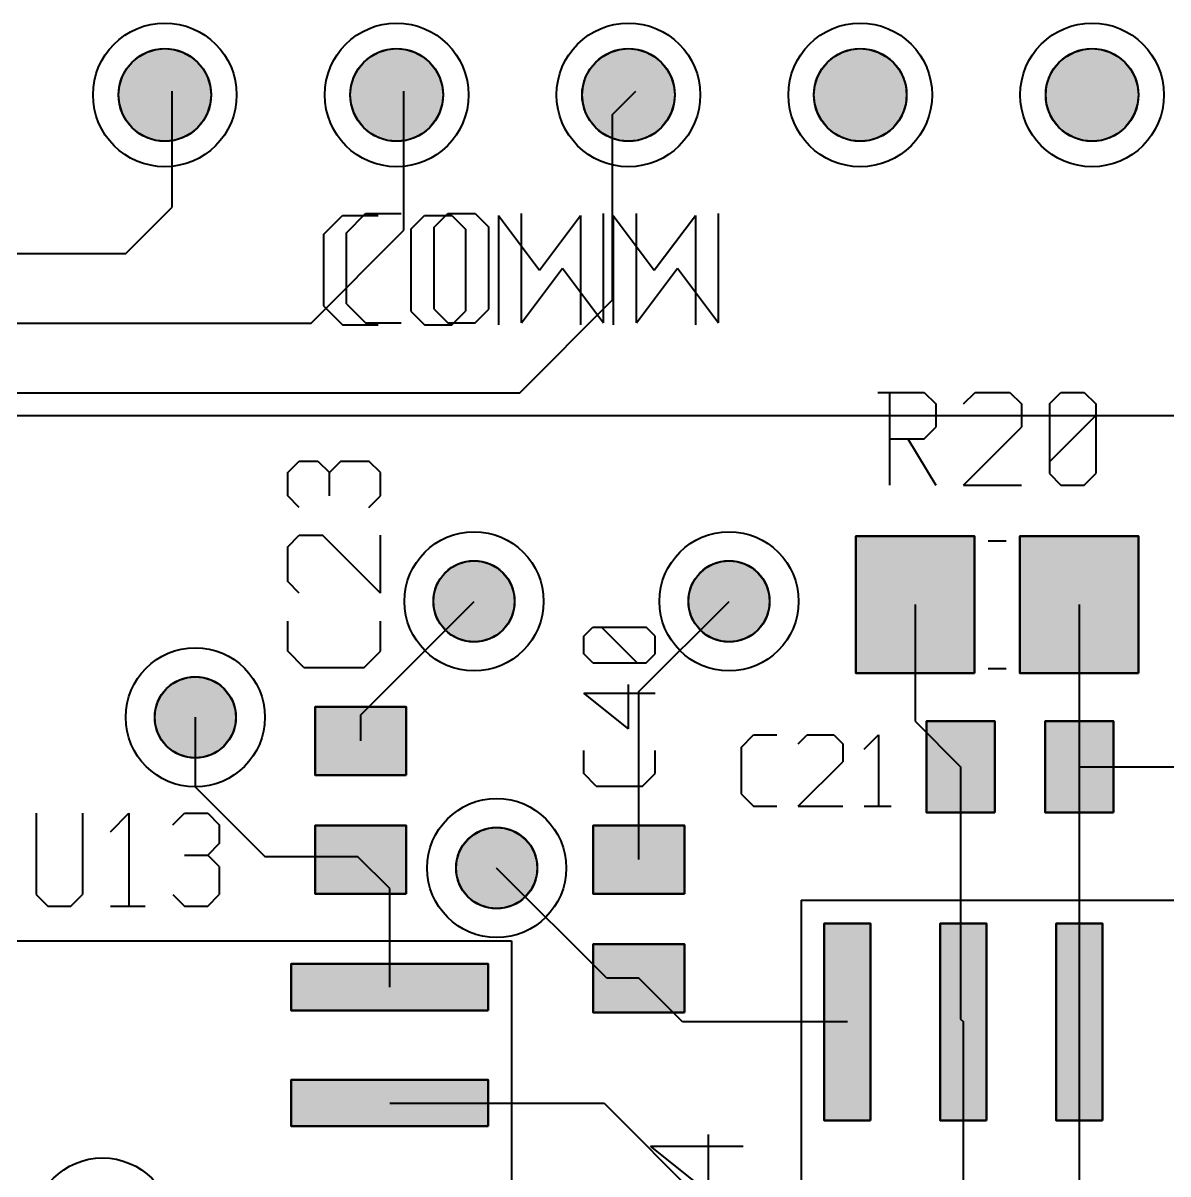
# Model space of a CAD drawing. Header units: millimetres. Extents: x 3 to 131, y 2 to 65.
# Drawn here: x 97.85 to 110.39, y 41.61 to 54.21 of the extents above; entities that cross this region are included whole.
import ezdxf

# ---------------------------------------------------------------- set-up
doc = ezdxf.new("R2010")
doc.units = ezdxf.units.MM
for name, color, linetype in [('bottom_copper', 7, 'Continuous'), ('bottom_silk', 7, 'Continuous'), ('drill_plated', 7, 'Continuous'), ('top_copper', 7, 'Continuous'), ('top_silk', 7, 'Continuous')]:
    doc.layers.add(name, color=color, linetype=linetype)

msp = doc.modelspace()

# ---------------------------------------------------------------- hatches: boundary and pattern name
at = {"layer": 'bottom_copper', "lineweight": 40}
for points in [[(99.898, 53.327), (99.869, 53.232), (99.822, 53.144), (99.759, 53.067), (99.682, 53.004), (99.594, 52.957), (99.499, 52.928), (99.4, 52.918), (99.301, 52.928), (99.206, 52.957), (99.118, 53.004), (99.041, 53.067), (98.978, 53.144), (98.931, 53.232), (98.902, 53.327), (98.892, 53.426), (98.902, 53.525), (98.931, 53.62), (98.978, 53.708), (99.041, 53.785), (99.118, 53.848), (99.206, 53.895), (99.301, 53.924), (99.4, 53.934), (99.499, 53.924), (99.594, 53.895), (99.682, 53.848), (99.759, 53.785), (99.822, 53.708), (99.869, 53.62), (99.898, 53.525), (99.908, 53.426), (99.898, 53.327)], [(102.438, 53.327), (102.409, 53.232), (102.362, 53.144), (102.299, 53.067), (102.222, 53.004), (102.134, 52.957), (102.039, 52.928), (101.94, 52.918), (101.841, 52.928), (101.746, 52.957), (101.658, 53.004), (101.581, 53.067), (101.518, 53.144), (101.471, 53.232), (101.442, 53.327), (101.432, 53.426), (101.442, 53.525), (101.471, 53.62), (101.518, 53.708), (101.581, 53.785), (101.658, 53.848), (101.746, 53.895), (101.841, 53.924), (101.94, 53.934), (102.039, 53.924), (102.134, 53.895), (102.222, 53.848), (102.299, 53.785), (102.362, 53.708), (102.409, 53.62), (102.438, 53.525), (102.448, 53.426), (102.438, 53.327)], [(104.978, 53.327), (104.949, 53.232), (104.902, 53.144), (104.839, 53.067), (104.762, 53.004), (104.674, 52.957), (104.579, 52.928), (104.48, 52.918), (104.381, 52.928), (104.286, 52.957), (104.198, 53.004), (104.121, 53.067), (104.058, 53.144), (104.011, 53.232), (103.982, 53.327), (103.972, 53.426), (103.982, 53.525), (104.011, 53.62), (104.058, 53.708), (104.121, 53.785), (104.198, 53.848), (104.286, 53.895), (104.381, 53.924), (104.48, 53.934), (104.579, 53.924), (104.674, 53.895), (104.762, 53.848), (104.839, 53.785), (104.902, 53.708), (104.949, 53.62), (104.978, 53.525), (104.988, 53.426), (104.978, 53.327)], [(107.518, 53.327), (107.489, 53.232), (107.442, 53.144), (107.379, 53.067), (107.302, 53.004), (107.214, 52.957), (107.119, 52.928), (107.02, 52.918), (106.921, 52.928), (106.826, 52.957), (106.738, 53.004), (106.661, 53.067), (106.598, 53.144), (106.551, 53.232), (106.522, 53.327), (106.512, 53.426), (106.522, 53.525), (106.551, 53.62), (106.598, 53.708), (106.661, 53.785), (106.738, 53.848), (106.826, 53.895), (106.921, 53.924), (107.02, 53.934), (107.119, 53.924), (107.214, 53.895), (107.302, 53.848), (107.379, 53.785), (107.442, 53.708), (107.489, 53.62), (107.518, 53.525), (107.528, 53.426), (107.518, 53.327)], [(110.058, 53.327), (110.029, 53.232), (109.982, 53.144), (109.919, 53.067), (109.842, 53.004), (109.754, 52.957), (109.659, 52.928), (109.56, 52.918), (109.461, 52.928), (109.366, 52.957), (109.278, 53.004), (109.201, 53.067), (109.138, 53.144), (109.091, 53.232), (109.062, 53.327), (109.052, 53.426), (109.062, 53.525), (109.091, 53.62), (109.138, 53.708), (109.201, 53.785), (109.278, 53.848), (109.366, 53.895), (109.461, 53.924), (109.56, 53.934), (109.659, 53.924), (109.754, 53.895), (109.842, 53.848), (109.919, 53.785), (109.982, 53.708), (110.029, 53.62), (110.058, 53.525), (110.068, 53.426), (110.058, 53.327)], [(103.224, 47.792), (103.199, 47.708), (103.157, 47.632), (103.102, 47.564), (103.035, 47.509), (102.958, 47.468), (102.875, 47.443), (102.788, 47.434), (102.701, 47.443), (102.618, 47.468), (102.541, 47.509), (102.474, 47.564), (102.418, 47.632), (102.377, 47.708), (102.352, 47.792), (102.343, 47.879), (102.352, 47.965), (102.377, 48.049), (102.418, 48.126), (102.474, 48.193), (102.541, 48.248), (102.618, 48.289), (102.701, 48.315), (102.788, 48.323), (102.875, 48.315), (102.958, 48.289), (103.035, 48.248), (103.102, 48.193), (103.157, 48.126), (103.199, 48.049), (103.224, 47.965), (103.232, 47.879), (103.224, 47.792)], [(106.018, 47.792), (105.993, 47.708), (105.951, 47.632), (105.896, 47.564), (105.829, 47.509), (105.752, 47.468), (105.669, 47.443), (105.582, 47.434), (105.495, 47.443), (105.412, 47.468), (105.335, 47.509), (105.268, 47.564), (105.212, 47.632), (105.171, 47.708), (105.146, 47.792), (105.137, 47.879), (105.146, 47.965), (105.171, 48.049), (105.212, 48.126), (105.268, 48.193), (105.335, 48.248), (105.412, 48.289), (105.495, 48.315), (105.582, 48.323), (105.669, 48.315), (105.752, 48.289), (105.829, 48.248), (105.896, 48.193), (105.951, 48.126), (105.993, 48.049), (106.018, 47.965), (106.026, 47.879), (106.018, 47.792)], [(100.17, 46.522), (100.144, 46.438), (100.103, 46.362), (100.048, 46.294), (99.981, 46.239), (99.904, 46.198), (99.821, 46.173), (99.734, 46.164), (99.647, 46.173), (99.564, 46.198), (99.487, 46.239), (99.419, 46.294), (99.364, 46.362), (99.323, 46.438), (99.298, 46.522), (99.289, 46.609), (99.298, 46.695), (99.323, 46.779), (99.364, 46.856), (99.419, 46.923), (99.487, 46.978), (99.564, 47.019), (99.647, 47.045), (99.734, 47.053), (99.821, 47.045), (99.904, 47.019), (99.981, 46.978), (100.048, 46.923), (100.103, 46.856), (100.144, 46.779), (100.17, 46.695), (100.178, 46.609), (100.17, 46.522)], [(103.472, 44.871), (103.446, 44.787), (103.405, 44.711), (103.35, 44.643), (103.283, 44.588), (103.206, 44.547), (103.123, 44.522), (103.036, 44.513), (102.949, 44.522), (102.866, 44.547), (102.789, 44.588), (102.721, 44.643), (102.666, 44.711), (102.625, 44.787), (102.6, 44.871), (102.591, 44.958), (102.6, 45.044), (102.625, 45.128), (102.666, 45.205), (102.721, 45.272), (102.789, 45.327), (102.866, 45.368), (102.949, 45.394), (103.036, 45.402), (103.123, 45.394), (103.206, 45.368), (103.283, 45.327), (103.35, 45.272), (103.405, 45.205), (103.446, 45.128), (103.472, 45.044), (103.48, 44.958), (103.472, 44.871)]]:
    msp.add_hatch(color=7, dxfattribs=at).paths.add_polyline_path(points, flags=0)
at = {"layer": 'drill_plated', "lineweight": 40}
for points in [[(99.898, 53.327), (99.869, 53.232), (99.822, 53.144), (99.759, 53.067), (99.682, 53.004), (99.594, 52.957), (99.499, 52.928), (99.4, 52.918), (99.301, 52.928), (99.206, 52.957), (99.118, 53.004), (99.041, 53.067), (98.978, 53.144), (98.931, 53.232), (98.902, 53.327), (98.892, 53.426), (98.902, 53.525), (98.931, 53.62), (98.978, 53.708), (99.041, 53.785), (99.118, 53.848), (99.206, 53.895), (99.301, 53.924), (99.4, 53.934), (99.499, 53.924), (99.594, 53.895), (99.682, 53.848), (99.759, 53.785), (99.822, 53.708), (99.869, 53.62), (99.898, 53.525), (99.908, 53.426), (99.898, 53.327)], [(102.438, 53.327), (102.409, 53.232), (102.362, 53.144), (102.299, 53.067), (102.222, 53.004), (102.134, 52.957), (102.039, 52.928), (101.94, 52.918), (101.841, 52.928), (101.746, 52.957), (101.658, 53.004), (101.581, 53.067), (101.518, 53.144), (101.471, 53.232), (101.442, 53.327), (101.432, 53.426), (101.442, 53.525), (101.471, 53.62), (101.518, 53.708), (101.581, 53.785), (101.658, 53.848), (101.746, 53.895), (101.841, 53.924), (101.94, 53.934), (102.039, 53.924), (102.134, 53.895), (102.222, 53.848), (102.299, 53.785), (102.362, 53.708), (102.409, 53.62), (102.438, 53.525), (102.448, 53.426), (102.438, 53.327)], [(104.978, 53.327), (104.949, 53.232), (104.902, 53.144), (104.839, 53.067), (104.762, 53.004), (104.674, 52.957), (104.579, 52.928), (104.48, 52.918), (104.381, 52.928), (104.286, 52.957), (104.198, 53.004), (104.121, 53.067), (104.058, 53.144), (104.011, 53.232), (103.982, 53.327), (103.972, 53.426), (103.982, 53.525), (104.011, 53.62), (104.058, 53.708), (104.121, 53.785), (104.198, 53.848), (104.286, 53.895), (104.381, 53.924), (104.48, 53.934), (104.579, 53.924), (104.674, 53.895), (104.762, 53.848), (104.839, 53.785), (104.902, 53.708), (104.949, 53.62), (104.978, 53.525), (104.988, 53.426), (104.978, 53.327)], [(107.518, 53.327), (107.489, 53.232), (107.442, 53.144), (107.379, 53.067), (107.302, 53.004), (107.214, 52.957), (107.119, 52.928), (107.02, 52.918), (106.921, 52.928), (106.826, 52.957), (106.738, 53.004), (106.661, 53.067), (106.598, 53.144), (106.551, 53.232), (106.522, 53.327), (106.512, 53.426), (106.522, 53.525), (106.551, 53.62), (106.598, 53.708), (106.661, 53.785), (106.738, 53.848), (106.826, 53.895), (106.921, 53.924), (107.02, 53.934), (107.119, 53.924), (107.214, 53.895), (107.302, 53.848), (107.379, 53.785), (107.442, 53.708), (107.489, 53.62), (107.518, 53.525), (107.528, 53.426), (107.518, 53.327)], [(110.058, 53.327), (110.029, 53.232), (109.982, 53.144), (109.919, 53.067), (109.842, 53.004), (109.754, 52.957), (109.659, 52.928), (109.56, 52.918), (109.461, 52.928), (109.366, 52.957), (109.278, 53.004), (109.201, 53.067), (109.138, 53.144), (109.091, 53.232), (109.062, 53.327), (109.052, 53.426), (109.062, 53.525), (109.091, 53.62), (109.138, 53.708), (109.201, 53.785), (109.278, 53.848), (109.366, 53.895), (109.461, 53.924), (109.56, 53.934), (109.659, 53.924), (109.754, 53.895), (109.842, 53.848), (109.919, 53.785), (109.982, 53.708), (110.029, 53.62), (110.058, 53.525), (110.068, 53.426), (110.058, 53.327)], [(103.224, 47.792), (103.199, 47.708), (103.157, 47.632), (103.102, 47.564), (103.035, 47.509), (102.958, 47.468), (102.875, 47.443), (102.788, 47.434), (102.701, 47.443), (102.618, 47.468), (102.541, 47.509), (102.474, 47.564), (102.418, 47.632), (102.377, 47.708), (102.352, 47.792), (102.343, 47.879), (102.352, 47.965), (102.377, 48.049), (102.418, 48.126), (102.474, 48.193), (102.541, 48.248), (102.618, 48.289), (102.701, 48.315), (102.788, 48.323), (102.875, 48.315), (102.958, 48.289), (103.035, 48.248), (103.102, 48.193), (103.157, 48.126), (103.199, 48.049), (103.224, 47.965), (103.232, 47.879), (103.224, 47.792)], [(106.018, 47.792), (105.993, 47.708), (105.951, 47.632), (105.896, 47.564), (105.829, 47.509), (105.752, 47.468), (105.669, 47.443), (105.582, 47.434), (105.495, 47.443), (105.412, 47.468), (105.335, 47.509), (105.268, 47.564), (105.212, 47.632), (105.171, 47.708), (105.146, 47.792), (105.137, 47.879), (105.146, 47.965), (105.171, 48.049), (105.212, 48.126), (105.268, 48.193), (105.335, 48.248), (105.412, 48.289), (105.495, 48.315), (105.582, 48.323), (105.669, 48.315), (105.752, 48.289), (105.829, 48.248), (105.896, 48.193), (105.951, 48.126), (105.993, 48.049), (106.018, 47.965), (106.026, 47.879), (106.018, 47.792)], [(100.17, 46.522), (100.144, 46.438), (100.103, 46.362), (100.048, 46.294), (99.981, 46.239), (99.904, 46.198), (99.821, 46.173), (99.734, 46.164), (99.647, 46.173), (99.564, 46.198), (99.487, 46.239), (99.419, 46.294), (99.364, 46.362), (99.323, 46.438), (99.298, 46.522), (99.289, 46.609), (99.298, 46.695), (99.323, 46.779), (99.364, 46.856), (99.419, 46.923), (99.487, 46.978), (99.564, 47.019), (99.647, 47.045), (99.734, 47.053), (99.821, 47.045), (99.904, 47.019), (99.981, 46.978), (100.048, 46.923), (100.103, 46.856), (100.144, 46.779), (100.17, 46.695), (100.178, 46.609), (100.17, 46.522)], [(103.472, 44.871), (103.446, 44.787), (103.405, 44.711), (103.35, 44.643), (103.283, 44.588), (103.206, 44.547), (103.123, 44.522), (103.036, 44.513), (102.949, 44.522), (102.866, 44.547), (102.789, 44.588), (102.721, 44.643), (102.666, 44.711), (102.625, 44.787), (102.6, 44.871), (102.591, 44.958), (102.6, 45.044), (102.625, 45.128), (102.666, 45.205), (102.721, 45.272), (102.789, 45.327), (102.866, 45.368), (102.949, 45.394), (103.036, 45.402), (103.123, 45.394), (103.206, 45.368), (103.283, 45.327), (103.35, 45.272), (103.405, 45.205), (103.446, 45.128), (103.472, 45.044), (103.48, 44.958), (103.472, 44.871)]]:
    msp.add_hatch(color=7, dxfattribs=at).paths.add_polyline_path(points, flags=0)
at = {"layer": 'top_copper', "lineweight": 40}
for points in [[(99.898, 53.327), (99.869, 53.232), (99.822, 53.144), (99.759, 53.067), (99.682, 53.004), (99.594, 52.957), (99.499, 52.928), (99.4, 52.918), (99.301, 52.928), (99.206, 52.957), (99.118, 53.004), (99.041, 53.067), (98.978, 53.144), (98.931, 53.232), (98.902, 53.327), (98.892, 53.426), (98.902, 53.525), (98.931, 53.62), (98.978, 53.708), (99.041, 53.785), (99.118, 53.848), (99.206, 53.895), (99.301, 53.924), (99.4, 53.934), (99.499, 53.924), (99.594, 53.895), (99.682, 53.848), (99.759, 53.785), (99.822, 53.708), (99.869, 53.62), (99.898, 53.525), (99.908, 53.426), (99.898, 53.327)], [(102.438, 53.327), (102.409, 53.232), (102.362, 53.144), (102.299, 53.067), (102.222, 53.004), (102.134, 52.957), (102.039, 52.928), (101.94, 52.918), (101.841, 52.928), (101.746, 52.957), (101.658, 53.004), (101.581, 53.067), (101.518, 53.144), (101.471, 53.232), (101.442, 53.327), (101.432, 53.426), (101.442, 53.525), (101.471, 53.62), (101.518, 53.708), (101.581, 53.785), (101.658, 53.848), (101.746, 53.895), (101.841, 53.924), (101.94, 53.934), (102.039, 53.924), (102.134, 53.895), (102.222, 53.848), (102.299, 53.785), (102.362, 53.708), (102.409, 53.62), (102.438, 53.525), (102.448, 53.426), (102.438, 53.327)], [(104.978, 53.327), (104.949, 53.232), (104.902, 53.144), (104.839, 53.067), (104.762, 53.004), (104.674, 52.957), (104.579, 52.928), (104.48, 52.918), (104.381, 52.928), (104.286, 52.957), (104.198, 53.004), (104.121, 53.067), (104.058, 53.144), (104.011, 53.232), (103.982, 53.327), (103.972, 53.426), (103.982, 53.525), (104.011, 53.62), (104.058, 53.708), (104.121, 53.785), (104.198, 53.848), (104.286, 53.895), (104.381, 53.924), (104.48, 53.934), (104.579, 53.924), (104.674, 53.895), (104.762, 53.848), (104.839, 53.785), (104.902, 53.708), (104.949, 53.62), (104.978, 53.525), (104.988, 53.426), (104.978, 53.327)], [(107.518, 53.327), (107.489, 53.232), (107.442, 53.144), (107.379, 53.067), (107.302, 53.004), (107.214, 52.957), (107.119, 52.928), (107.02, 52.918), (106.921, 52.928), (106.826, 52.957), (106.738, 53.004), (106.661, 53.067), (106.598, 53.144), (106.551, 53.232), (106.522, 53.327), (106.512, 53.426), (106.522, 53.525), (106.551, 53.62), (106.598, 53.708), (106.661, 53.785), (106.738, 53.848), (106.826, 53.895), (106.921, 53.924), (107.02, 53.934), (107.119, 53.924), (107.214, 53.895), (107.302, 53.848), (107.379, 53.785), (107.442, 53.708), (107.489, 53.62), (107.518, 53.525), (107.528, 53.426), (107.518, 53.327)], [(110.058, 53.327), (110.029, 53.232), (109.982, 53.144), (109.919, 53.067), (109.842, 53.004), (109.754, 52.957), (109.659, 52.928), (109.56, 52.918), (109.461, 52.928), (109.366, 52.957), (109.278, 53.004), (109.201, 53.067), (109.138, 53.144), (109.091, 53.232), (109.062, 53.327), (109.052, 53.426), (109.062, 53.525), (109.091, 53.62), (109.138, 53.708), (109.201, 53.785), (109.278, 53.848), (109.366, 53.895), (109.461, 53.924), (109.56, 53.934), (109.659, 53.924), (109.754, 53.895), (109.842, 53.848), (109.919, 53.785), (109.982, 53.708), (110.029, 53.62), (110.058, 53.525), (110.068, 53.426), (110.058, 53.327)], [(108.27, 47.094), (106.971, 47.094), (106.971, 48.593), (108.27, 48.593), (108.27, 47.094)], [(110.07, 47.094), (108.77, 47.094), (108.77, 48.593), (110.07, 48.593), (110.07, 47.094)], [(103.224, 47.792), (103.199, 47.708), (103.157, 47.632), (103.102, 47.564), (103.035, 47.509), (102.958, 47.468), (102.875, 47.443), (102.788, 47.434), (102.701, 47.443), (102.618, 47.468), (102.541, 47.509), (102.474, 47.564), (102.418, 47.632), (102.377, 47.708), (102.352, 47.792), (102.343, 47.879), (102.352, 47.965), (102.377, 48.049), (102.418, 48.126), (102.474, 48.193), (102.541, 48.248), (102.618, 48.289), (102.701, 48.315), (102.788, 48.323), (102.875, 48.315), (102.958, 48.289), (103.035, 48.248), (103.102, 48.193), (103.157, 48.126), (103.199, 48.049), (103.224, 47.965), (103.232, 47.879), (103.224, 47.792)], [(106.018, 47.792), (105.993, 47.708), (105.951, 47.632), (105.896, 47.564), (105.829, 47.509), (105.752, 47.468), (105.669, 47.443), (105.582, 47.434), (105.495, 47.443), (105.412, 47.468), (105.335, 47.509), (105.268, 47.564), (105.212, 47.632), (105.171, 47.708), (105.146, 47.792), (105.137, 47.879), (105.146, 47.965), (105.171, 48.049), (105.212, 48.126), (105.268, 48.193), (105.335, 48.248), (105.412, 48.289), (105.495, 48.315), (105.582, 48.323), (105.669, 48.315), (105.752, 48.289), (105.829, 48.248), (105.896, 48.193), (105.951, 48.126), (105.993, 48.049), (106.018, 47.965), (106.026, 47.879), (106.018, 47.792)], [(100.17, 46.522), (100.144, 46.438), (100.103, 46.362), (100.048, 46.294), (99.981, 46.239), (99.904, 46.198), (99.821, 46.173), (99.734, 46.164), (99.647, 46.173), (99.564, 46.198), (99.487, 46.239), (99.419, 46.294), (99.364, 46.362), (99.323, 46.438), (99.298, 46.522), (99.289, 46.609), (99.298, 46.695), (99.323, 46.779), (99.364, 46.856), (99.419, 46.923), (99.487, 46.978), (99.564, 47.019), (99.647, 47.045), (99.734, 47.053), (99.821, 47.045), (99.904, 47.019), (99.981, 46.978), (100.048, 46.923), (100.103, 46.856), (100.144, 46.779), (100.17, 46.695), (100.178, 46.609), (100.17, 46.522)], [(102.046, 45.975), (101.046, 45.975), (101.046, 46.724), (102.046, 46.724), (102.046, 45.975)], [(108.495, 45.566), (107.745, 45.566), (107.745, 46.566), (108.495, 46.566), (108.495, 45.566)], [(109.795, 45.566), (109.045, 45.566), (109.045, 46.566), (109.795, 46.566), (109.795, 45.566)], [(102.046, 44.675), (101.046, 44.675), (101.046, 45.425), (102.046, 45.425), (102.046, 44.675)], [(103.472, 44.871), (103.446, 44.787), (103.405, 44.711), (103.35, 44.643), (103.283, 44.588), (103.206, 44.547), (103.123, 44.522), (103.036, 44.513), (102.949, 44.522), (102.866, 44.547), (102.789, 44.588), (102.721, 44.643), (102.666, 44.711), (102.625, 44.787), (102.6, 44.871), (102.591, 44.958), (102.6, 45.044), (102.625, 45.128), (102.666, 45.205), (102.721, 45.272), (102.789, 45.327), (102.866, 45.368), (102.949, 45.394), (103.036, 45.402), (103.123, 45.394), (103.206, 45.368), (103.283, 45.327), (103.35, 45.272), (103.405, 45.205), (103.446, 45.128), (103.472, 45.044), (103.48, 44.958), (103.472, 44.871)], [(105.094, 44.675), (104.094, 44.675), (104.094, 45.425), (105.094, 45.425), (105.094, 44.675)], [(107.134, 42.192), (106.626, 42.192), (106.626, 44.351), (107.134, 44.351), (107.134, 42.192)], [(108.404, 42.192), (107.896, 42.192), (107.896, 44.351), (108.404, 44.351), (108.404, 42.192)], [(109.674, 42.192), (109.166, 42.192), (109.166, 44.351), (109.674, 44.351), (109.674, 42.192)], [(105.094, 43.375), (104.094, 43.375), (104.094, 44.124), (105.094, 44.124), (105.094, 43.375)], [(102.943, 43.399), (100.784, 43.399), (100.784, 43.907), (102.943, 43.907), (102.943, 43.399)], [(102.943, 42.129), (100.784, 42.129), (100.784, 42.637), (102.943, 42.637), (102.943, 42.129)]]:
    msp.add_hatch(color=7, dxfattribs=at).paths.add_polyline_path(points, flags=0)

# ---------------------------------------------------------------- linework, layer by layer
at = {"layer": 'bottom_copper', "color": 7, "lineweight": 40}
msp.add_line((113.196, 49.911), (52.998, 49.911), dxfattribs=at)
for points in [[(99.898, 53.327), (99.869, 53.232), (99.822, 53.144), (99.759, 53.067), (99.682, 53.004), (99.594, 52.957), (99.499, 52.928), (99.4, 52.918), (99.301, 52.928), (99.206, 52.957), (99.118, 53.004), (99.041, 53.067), (98.978, 53.144), (98.931, 53.232), (98.902, 53.327), (98.892, 53.426), (98.902, 53.525), (98.931, 53.62), (98.978, 53.708), (99.041, 53.785), (99.118, 53.848), (99.206, 53.895), (99.301, 53.924), (99.4, 53.934), (99.499, 53.924), (99.594, 53.895), (99.682, 53.848), (99.759, 53.785), (99.822, 53.708), (99.869, 53.62), (99.898, 53.525), (99.908, 53.426), (99.898, 53.327)], [(102.438, 53.327), (102.409, 53.232), (102.362, 53.144), (102.299, 53.067), (102.222, 53.004), (102.134, 52.957), (102.039, 52.928), (101.94, 52.918), (101.841, 52.928), (101.746, 52.957), (101.658, 53.004), (101.581, 53.067), (101.518, 53.144), (101.471, 53.232), (101.442, 53.327), (101.432, 53.426), (101.442, 53.525), (101.471, 53.62), (101.518, 53.708), (101.581, 53.785), (101.658, 53.848), (101.746, 53.895), (101.841, 53.924), (101.94, 53.934), (102.039, 53.924), (102.134, 53.895), (102.222, 53.848), (102.299, 53.785), (102.362, 53.708), (102.409, 53.62), (102.438, 53.525), (102.448, 53.426), (102.438, 53.327)], [(104.978, 53.327), (104.949, 53.232), (104.902, 53.144), (104.839, 53.067), (104.762, 53.004), (104.674, 52.957), (104.579, 52.928), (104.48, 52.918), (104.381, 52.928), (104.286, 52.957), (104.198, 53.004), (104.121, 53.067), (104.058, 53.144), (104.011, 53.232), (103.982, 53.327), (103.972, 53.426), (103.982, 53.525), (104.011, 53.62), (104.058, 53.708), (104.121, 53.785), (104.198, 53.848), (104.286, 53.895), (104.381, 53.924), (104.48, 53.934), (104.579, 53.924), (104.674, 53.895), (104.762, 53.848), (104.839, 53.785), (104.902, 53.708), (104.949, 53.62), (104.978, 53.525), (104.988, 53.426), (104.978, 53.327)], [(107.518, 53.327), (107.489, 53.232), (107.442, 53.144), (107.379, 53.067), (107.302, 53.004), (107.214, 52.957), (107.119, 52.928), (107.02, 52.918), (106.921, 52.928), (106.826, 52.957), (106.738, 53.004), (106.661, 53.067), (106.598, 53.144), (106.551, 53.232), (106.522, 53.327), (106.512, 53.426), (106.522, 53.525), (106.551, 53.62), (106.598, 53.708), (106.661, 53.785), (106.738, 53.848), (106.826, 53.895), (106.921, 53.924), (107.02, 53.934), (107.119, 53.924), (107.214, 53.895), (107.302, 53.848), (107.379, 53.785), (107.442, 53.708), (107.489, 53.62), (107.518, 53.525), (107.528, 53.426), (107.518, 53.327)], [(110.058, 53.327), (110.029, 53.232), (109.982, 53.144), (109.919, 53.067), (109.842, 53.004), (109.754, 52.957), (109.659, 52.928), (109.56, 52.918), (109.461, 52.928), (109.366, 52.957), (109.278, 53.004), (109.201, 53.067), (109.138, 53.144), (109.091, 53.232), (109.062, 53.327), (109.052, 53.426), (109.062, 53.525), (109.091, 53.62), (109.138, 53.708), (109.201, 53.785), (109.278, 53.848), (109.366, 53.895), (109.461, 53.924), (109.56, 53.934), (109.659, 53.924), (109.754, 53.895), (109.842, 53.848), (109.919, 53.785), (109.982, 53.708), (110.029, 53.62), (110.058, 53.525), (110.068, 53.426), (110.058, 53.327)], [(103.224, 47.792), (103.199, 47.708), (103.157, 47.632), (103.102, 47.564), (103.035, 47.509), (102.958, 47.468), (102.875, 47.443), (102.788, 47.434), (102.701, 47.443), (102.618, 47.468), (102.541, 47.509), (102.474, 47.564), (102.418, 47.632), (102.377, 47.708), (102.352, 47.792), (102.343, 47.879), (102.352, 47.965), (102.377, 48.049), (102.418, 48.126), (102.474, 48.193), (102.541, 48.248), (102.618, 48.289), (102.701, 48.315), (102.788, 48.323), (102.875, 48.315), (102.958, 48.289), (103.035, 48.248), (103.102, 48.193), (103.157, 48.126), (103.199, 48.049), (103.224, 47.965), (103.232, 47.879), (103.224, 47.792)], [(106.018, 47.792), (105.993, 47.708), (105.951, 47.632), (105.896, 47.564), (105.829, 47.509), (105.752, 47.468), (105.669, 47.443), (105.582, 47.434), (105.495, 47.443), (105.412, 47.468), (105.335, 47.509), (105.268, 47.564), (105.212, 47.632), (105.171, 47.708), (105.146, 47.792), (105.137, 47.879), (105.146, 47.965), (105.171, 48.049), (105.212, 48.126), (105.268, 48.193), (105.335, 48.248), (105.412, 48.289), (105.495, 48.315), (105.582, 48.323), (105.669, 48.315), (105.752, 48.289), (105.829, 48.248), (105.896, 48.193), (105.951, 48.126), (105.993, 48.049), (106.018, 47.965), (106.026, 47.879), (106.018, 47.792)], [(100.17, 46.522), (100.144, 46.438), (100.103, 46.362), (100.048, 46.294), (99.981, 46.239), (99.904, 46.198), (99.821, 46.173), (99.734, 46.164), (99.647, 46.173), (99.564, 46.198), (99.487, 46.239), (99.419, 46.294), (99.364, 46.362), (99.323, 46.438), (99.298, 46.522), (99.289, 46.609), (99.298, 46.695), (99.323, 46.779), (99.364, 46.856), (99.419, 46.923), (99.487, 46.978), (99.564, 47.019), (99.647, 47.045), (99.734, 47.053), (99.821, 47.045), (99.904, 47.019), (99.981, 46.978), (100.048, 46.923), (100.103, 46.856), (100.144, 46.779), (100.17, 46.695), (100.178, 46.609), (100.17, 46.522)], [(103.472, 44.871), (103.446, 44.787), (103.405, 44.711), (103.35, 44.643), (103.283, 44.588), (103.206, 44.547), (103.123, 44.522), (103.036, 44.513), (102.949, 44.522), (102.866, 44.547), (102.789, 44.588), (102.721, 44.643), (102.666, 44.711), (102.625, 44.787), (102.6, 44.871), (102.591, 44.958), (102.6, 45.044), (102.625, 45.128), (102.666, 45.205), (102.721, 45.272), (102.789, 45.327), (102.866, 45.368), (102.949, 45.394), (103.036, 45.402), (103.123, 45.394), (103.206, 45.368), (103.283, 45.327), (103.35, 45.272), (103.405, 45.205), (103.446, 45.128), (103.472, 45.044), (103.48, 44.958), (103.472, 44.871)]]:
    msp.add_lwpolyline(points, close=True, dxfattribs=at)
for centre, major_axis in [((99.4, 53.426), (0.787, 0)), ((101.94, 53.426), (0.787, 0)), ((104.48, 53.426), (0.787, 0)), ((107.02, 53.426), (0.787, 0)), ((109.56, 53.426), (0.787, 0)), ((99.4, 53.426), (0.508, 0)), ((101.94, 53.426), (0.508, 0)), ((104.48, 53.426), (0.508, 0)), ((107.02, 53.426), (0.508, 0)), ((109.56, 53.426), (0.508, 0)), ((102.788, 47.879), (0.762, 0)), ((105.582, 47.879), (0.762, 0)), ((102.788, 47.879), (0.445, 0)), ((105.582, 47.879), (0.445, 0)), ((99.734, 46.609), (0.762, 0)), ((99.734, 46.609), (0.445, 0)), ((103.036, 44.958), (0.762, 0)), ((103.036, 44.958), (0.445, 0)), ((98.718, 41.021), (0.762, 0))]:
    msp.add_ellipse(centre, major_axis=major_axis, ratio=1, dxfattribs=at)
at = {"layer": 'bottom_silk', "color": 7, "lineweight": 40}
for p, q in [((101.391, 51.917), (101.6, 52.127)), ((101.6, 52.127), (101.99, 52.127)), ((102.35, 51.977), (102.5, 52.127)), ((102.5, 52.127), (102.799, 52.127)), ((102.799, 52.127), (102.949, 51.977)), ((103.309, 50.928), (103.309, 52.127)), ((104.208, 50.928), (104.208, 52.127)), ((104.568, 50.928), (104.568, 52.127)), ((105.467, 50.928), (105.467, 52.127)), ((102.35, 51.078), (102.35, 51.977)), ((102.949, 51.078), (102.949, 51.977)), ((101.391, 51.138), (101.391, 51.917)), ((103.309, 50.928), (103.758, 51.527)), ((103.758, 51.527), (104.208, 50.928)), ((104.568, 50.928), (105.017, 51.527)), ((105.017, 51.527), (105.467, 50.928)), ((101.391, 51.138), (101.6, 50.928)), ((102.35, 51.078), (102.5, 50.928)), ((102.799, 50.928), (102.949, 51.078)), ((101.6, 50.928), (101.99, 50.928)), ((102.5, 50.928), (102.799, 50.928))]:
    msp.add_line(p, q, dxfattribs=at)
at = {"layer": 'drill_plated', "color": 7, "lineweight": 40}
for points in [[(99.898, 53.327), (99.869, 53.232), (99.822, 53.144), (99.759, 53.067), (99.682, 53.004), (99.594, 52.957), (99.499, 52.928), (99.4, 52.918), (99.301, 52.928), (99.206, 52.957), (99.118, 53.004), (99.041, 53.067), (98.978, 53.144), (98.931, 53.232), (98.902, 53.327), (98.892, 53.426), (98.902, 53.525), (98.931, 53.62), (98.978, 53.708), (99.041, 53.785), (99.118, 53.848), (99.206, 53.895), (99.301, 53.924), (99.4, 53.934), (99.499, 53.924), (99.594, 53.895), (99.682, 53.848), (99.759, 53.785), (99.822, 53.708), (99.869, 53.62), (99.898, 53.525), (99.908, 53.426), (99.898, 53.327)], [(102.438, 53.327), (102.409, 53.232), (102.362, 53.144), (102.299, 53.067), (102.222, 53.004), (102.134, 52.957), (102.039, 52.928), (101.94, 52.918), (101.841, 52.928), (101.746, 52.957), (101.658, 53.004), (101.581, 53.067), (101.518, 53.144), (101.471, 53.232), (101.442, 53.327), (101.432, 53.426), (101.442, 53.525), (101.471, 53.62), (101.518, 53.708), (101.581, 53.785), (101.658, 53.848), (101.746, 53.895), (101.841, 53.924), (101.94, 53.934), (102.039, 53.924), (102.134, 53.895), (102.222, 53.848), (102.299, 53.785), (102.362, 53.708), (102.409, 53.62), (102.438, 53.525), (102.448, 53.426), (102.438, 53.327)], [(104.978, 53.327), (104.949, 53.232), (104.902, 53.144), (104.839, 53.067), (104.762, 53.004), (104.674, 52.957), (104.579, 52.928), (104.48, 52.918), (104.381, 52.928), (104.286, 52.957), (104.198, 53.004), (104.121, 53.067), (104.058, 53.144), (104.011, 53.232), (103.982, 53.327), (103.972, 53.426), (103.982, 53.525), (104.011, 53.62), (104.058, 53.708), (104.121, 53.785), (104.198, 53.848), (104.286, 53.895), (104.381, 53.924), (104.48, 53.934), (104.579, 53.924), (104.674, 53.895), (104.762, 53.848), (104.839, 53.785), (104.902, 53.708), (104.949, 53.62), (104.978, 53.525), (104.988, 53.426), (104.978, 53.327)], [(107.518, 53.327), (107.489, 53.232), (107.442, 53.144), (107.379, 53.067), (107.302, 53.004), (107.214, 52.957), (107.119, 52.928), (107.02, 52.918), (106.921, 52.928), (106.826, 52.957), (106.738, 53.004), (106.661, 53.067), (106.598, 53.144), (106.551, 53.232), (106.522, 53.327), (106.512, 53.426), (106.522, 53.525), (106.551, 53.62), (106.598, 53.708), (106.661, 53.785), (106.738, 53.848), (106.826, 53.895), (106.921, 53.924), (107.02, 53.934), (107.119, 53.924), (107.214, 53.895), (107.302, 53.848), (107.379, 53.785), (107.442, 53.708), (107.489, 53.62), (107.518, 53.525), (107.528, 53.426), (107.518, 53.327)], [(110.058, 53.327), (110.029, 53.232), (109.982, 53.144), (109.919, 53.067), (109.842, 53.004), (109.754, 52.957), (109.659, 52.928), (109.56, 52.918), (109.461, 52.928), (109.366, 52.957), (109.278, 53.004), (109.201, 53.067), (109.138, 53.144), (109.091, 53.232), (109.062, 53.327), (109.052, 53.426), (109.062, 53.525), (109.091, 53.62), (109.138, 53.708), (109.201, 53.785), (109.278, 53.848), (109.366, 53.895), (109.461, 53.924), (109.56, 53.934), (109.659, 53.924), (109.754, 53.895), (109.842, 53.848), (109.919, 53.785), (109.982, 53.708), (110.029, 53.62), (110.058, 53.525), (110.068, 53.426), (110.058, 53.327)], [(103.224, 47.792), (103.199, 47.708), (103.157, 47.632), (103.102, 47.564), (103.035, 47.509), (102.958, 47.468), (102.875, 47.443), (102.788, 47.434), (102.701, 47.443), (102.618, 47.468), (102.541, 47.509), (102.474, 47.564), (102.418, 47.632), (102.377, 47.708), (102.352, 47.792), (102.343, 47.879), (102.352, 47.965), (102.377, 48.049), (102.418, 48.126), (102.474, 48.193), (102.541, 48.248), (102.618, 48.289), (102.701, 48.315), (102.788, 48.323), (102.875, 48.315), (102.958, 48.289), (103.035, 48.248), (103.102, 48.193), (103.157, 48.126), (103.199, 48.049), (103.224, 47.965), (103.232, 47.879), (103.224, 47.792)], [(106.018, 47.792), (105.993, 47.708), (105.951, 47.632), (105.896, 47.564), (105.829, 47.509), (105.752, 47.468), (105.669, 47.443), (105.582, 47.434), (105.495, 47.443), (105.412, 47.468), (105.335, 47.509), (105.268, 47.564), (105.212, 47.632), (105.171, 47.708), (105.146, 47.792), (105.137, 47.879), (105.146, 47.965), (105.171, 48.049), (105.212, 48.126), (105.268, 48.193), (105.335, 48.248), (105.412, 48.289), (105.495, 48.315), (105.582, 48.323), (105.669, 48.315), (105.752, 48.289), (105.829, 48.248), (105.896, 48.193), (105.951, 48.126), (105.993, 48.049), (106.018, 47.965), (106.026, 47.879), (106.018, 47.792)], [(100.17, 46.522), (100.144, 46.438), (100.103, 46.362), (100.048, 46.294), (99.981, 46.239), (99.904, 46.198), (99.821, 46.173), (99.734, 46.164), (99.647, 46.173), (99.564, 46.198), (99.487, 46.239), (99.419, 46.294), (99.364, 46.362), (99.323, 46.438), (99.298, 46.522), (99.289, 46.609), (99.298, 46.695), (99.323, 46.779), (99.364, 46.856), (99.419, 46.923), (99.487, 46.978), (99.564, 47.019), (99.647, 47.045), (99.734, 47.053), (99.821, 47.045), (99.904, 47.019), (99.981, 46.978), (100.048, 46.923), (100.103, 46.856), (100.144, 46.779), (100.17, 46.695), (100.178, 46.609), (100.17, 46.522)], [(103.472, 44.871), (103.446, 44.787), (103.405, 44.711), (103.35, 44.643), (103.283, 44.588), (103.206, 44.547), (103.123, 44.522), (103.036, 44.513), (102.949, 44.522), (102.866, 44.547), (102.789, 44.588), (102.721, 44.643), (102.666, 44.711), (102.625, 44.787), (102.6, 44.871), (102.591, 44.958), (102.6, 45.044), (102.625, 45.128), (102.666, 45.205), (102.721, 45.272), (102.789, 45.327), (102.866, 45.368), (102.949, 45.394), (103.036, 45.402), (103.123, 45.394), (103.206, 45.368), (103.283, 45.327), (103.35, 45.272), (103.405, 45.205), (103.446, 45.128), (103.472, 45.044), (103.48, 44.958), (103.472, 44.871)]]:
    msp.add_lwpolyline(points, close=True, dxfattribs=at)
for centre, major_axis in [((99.4, 53.426), (0.508, 0)), ((101.94, 53.426), (0.508, 0)), ((104.48, 53.426), (0.508, 0)), ((107.02, 53.426), (0.508, 0)), ((109.56, 53.426), (0.508, 0)), ((102.788, 47.879), (0.445, 0)), ((105.582, 47.879), (0.445, 0)), ((99.734, 46.609), (0.445, 0)), ((103.036, 44.958), (0.445, 0))]:
    msp.add_ellipse(centre, major_axis=major_axis, ratio=1, dxfattribs=at)
at = {"layer": 'top_copper', "color": 7, "lineweight": 40}
for p, q in [((99.48, 52.197), (99.48, 53.467)), ((102.02, 51.943), (102.02, 53.467)), ((104.306, 53.212), (104.56, 53.467)), ((104.306, 51.181), (104.306, 53.212)), ((98.972, 51.688), (99.48, 52.197)), ((101.004, 50.926), (102.02, 51.943)), ((95.924, 51.688), (98.972, 51.688)), ((103.29, 50.164), (104.306, 51.181)), ((96.432, 50.926), (101.004, 50.926)), ((96.94, 50.164), (103.29, 50.164)), ((108.27, 48.593), (106.971, 48.593)), ((106.971, 48.593), (106.971, 47.094)), ((108.27, 47.094), (108.27, 48.593)), ((110.07, 48.593), (108.77, 48.593)), ((108.77, 48.593), (108.77, 47.094)), ((110.07, 47.094), (110.07, 48.593)), ((101.546, 46.637), (102.788, 47.879)), ((104.594, 46.891), (105.582, 47.879)), ((107.621, 47.844), (107.621, 46.566)), ((109.42, 47.844), (109.42, 41.494)), ((106.971, 47.094), (108.27, 47.094)), ((108.77, 47.094), (110.07, 47.094)), ((104.594, 45.05), (104.594, 46.891)), ((101.046, 46.724), (101.046, 45.975)), ((102.046, 46.724), (101.046, 46.724)), ((102.046, 45.975), (102.046, 46.724)), ((99.734, 46.609), (99.734, 45.847)), ((101.546, 46.35), (101.546, 46.637)), ((107.621, 46.566), (108.12, 46.066)), ((108.495, 46.566), (107.745, 46.566)), ((107.745, 46.566), (107.745, 45.566)), ((108.495, 45.566), (108.495, 46.566)), ((109.795, 46.566), (109.045, 46.566)), ((109.045, 46.566), (109.045, 45.566)), ((109.795, 45.566), (109.795, 46.566)), ((108.12, 46.066), (108.12, 43.302)), ((109.42, 46.066), (112.468, 46.066)), ((101.046, 45.975), (102.046, 45.975)), ((99.734, 45.847), (100.496, 45.085)), ((107.745, 45.566), (108.495, 45.566)), ((109.045, 45.566), (109.795, 45.566)), ((101.046, 45.425), (101.046, 44.675)), ((102.046, 45.425), (101.046, 45.425)), ((102.046, 44.675), (102.046, 45.425)), ((104.094, 45.425), (104.094, 44.675)), ((105.094, 45.425), (104.094, 45.425)), ((105.094, 44.675), (105.094, 45.425)), ((100.496, 45.085), (101.511, 45.085)), ((101.864, 44.732), (101.511, 45.085)), ((104.244, 43.75), (103.036, 44.958)), ((101.046, 44.675), (102.046, 44.675)), ((101.864, 43.653), (101.864, 44.732)), ((104.094, 44.675), (105.094, 44.675)), ((107.134, 44.351), (106.626, 44.351)), ((106.626, 44.351), (106.626, 42.192)), ((107.134, 42.192), (107.134, 44.351)), ((108.404, 44.351), (107.896, 44.351)), ((107.896, 44.351), (107.896, 42.192)), ((108.404, 42.192), (108.404, 44.351)), ((109.674, 44.351), (109.166, 44.351)), ((109.166, 44.351), (109.166, 42.192)), ((109.674, 42.192), (109.674, 44.351)), ((104.094, 44.124), (104.094, 43.375)), ((105.094, 44.124), (104.094, 44.124)), ((105.094, 43.375), (105.094, 44.124)), ((100.784, 43.907), (100.784, 43.399)), ((102.943, 43.907), (100.784, 43.907)), ((102.943, 43.399), (102.943, 43.907)), ((104.594, 43.75), (104.244, 43.75)), ((105.072, 43.272), (104.594, 43.75)), ((100.784, 43.399), (102.943, 43.399)), ((104.094, 43.375), (105.094, 43.375)), ((106.88, 43.272), (105.072, 43.272)), ((108.12, 43.302), (108.15, 43.272)), ((108.15, 41.494), (108.15, 43.272)), ((100.784, 42.637), (100.784, 42.129)), ((102.943, 42.637), (100.784, 42.637)), ((102.943, 42.129), (102.943, 42.637)), ((101.864, 42.383), (104.213, 42.383)), ((104.213, 42.383), (105.61, 40.986)), ((100.784, 42.129), (102.943, 42.129)), ((106.626, 42.192), (107.134, 42.192)), ((107.896, 42.192), (108.404, 42.192)), ((109.166, 42.192), (109.674, 42.192))]:
    msp.add_line(p, q, dxfattribs=at)
for points in [[(99.898, 53.327), (99.869, 53.232), (99.822, 53.144), (99.759, 53.067), (99.682, 53.004), (99.594, 52.957), (99.499, 52.928), (99.4, 52.918), (99.301, 52.928), (99.206, 52.957), (99.118, 53.004), (99.041, 53.067), (98.978, 53.144), (98.931, 53.232), (98.902, 53.327), (98.892, 53.426), (98.902, 53.525), (98.931, 53.62), (98.978, 53.708), (99.041, 53.785), (99.118, 53.848), (99.206, 53.895), (99.301, 53.924), (99.4, 53.934), (99.499, 53.924), (99.594, 53.895), (99.682, 53.848), (99.759, 53.785), (99.822, 53.708), (99.869, 53.62), (99.898, 53.525), (99.908, 53.426), (99.898, 53.327)], [(102.438, 53.327), (102.409, 53.232), (102.362, 53.144), (102.299, 53.067), (102.222, 53.004), (102.134, 52.957), (102.039, 52.928), (101.94, 52.918), (101.841, 52.928), (101.746, 52.957), (101.658, 53.004), (101.581, 53.067), (101.518, 53.144), (101.471, 53.232), (101.442, 53.327), (101.432, 53.426), (101.442, 53.525), (101.471, 53.62), (101.518, 53.708), (101.581, 53.785), (101.658, 53.848), (101.746, 53.895), (101.841, 53.924), (101.94, 53.934), (102.039, 53.924), (102.134, 53.895), (102.222, 53.848), (102.299, 53.785), (102.362, 53.708), (102.409, 53.62), (102.438, 53.525), (102.448, 53.426), (102.438, 53.327)], [(104.978, 53.327), (104.949, 53.232), (104.902, 53.144), (104.839, 53.067), (104.762, 53.004), (104.674, 52.957), (104.579, 52.928), (104.48, 52.918), (104.381, 52.928), (104.286, 52.957), (104.198, 53.004), (104.121, 53.067), (104.058, 53.144), (104.011, 53.232), (103.982, 53.327), (103.972, 53.426), (103.982, 53.525), (104.011, 53.62), (104.058, 53.708), (104.121, 53.785), (104.198, 53.848), (104.286, 53.895), (104.381, 53.924), (104.48, 53.934), (104.579, 53.924), (104.674, 53.895), (104.762, 53.848), (104.839, 53.785), (104.902, 53.708), (104.949, 53.62), (104.978, 53.525), (104.988, 53.426), (104.978, 53.327)], [(107.518, 53.327), (107.489, 53.232), (107.442, 53.144), (107.379, 53.067), (107.302, 53.004), (107.214, 52.957), (107.119, 52.928), (107.02, 52.918), (106.921, 52.928), (106.826, 52.957), (106.738, 53.004), (106.661, 53.067), (106.598, 53.144), (106.551, 53.232), (106.522, 53.327), (106.512, 53.426), (106.522, 53.525), (106.551, 53.62), (106.598, 53.708), (106.661, 53.785), (106.738, 53.848), (106.826, 53.895), (106.921, 53.924), (107.02, 53.934), (107.119, 53.924), (107.214, 53.895), (107.302, 53.848), (107.379, 53.785), (107.442, 53.708), (107.489, 53.62), (107.518, 53.525), (107.528, 53.426), (107.518, 53.327)], [(110.058, 53.327), (110.029, 53.232), (109.982, 53.144), (109.919, 53.067), (109.842, 53.004), (109.754, 52.957), (109.659, 52.928), (109.56, 52.918), (109.461, 52.928), (109.366, 52.957), (109.278, 53.004), (109.201, 53.067), (109.138, 53.144), (109.091, 53.232), (109.062, 53.327), (109.052, 53.426), (109.062, 53.525), (109.091, 53.62), (109.138, 53.708), (109.201, 53.785), (109.278, 53.848), (109.366, 53.895), (109.461, 53.924), (109.56, 53.934), (109.659, 53.924), (109.754, 53.895), (109.842, 53.848), (109.919, 53.785), (109.982, 53.708), (110.029, 53.62), (110.058, 53.525), (110.068, 53.426), (110.058, 53.327)], [(108.27, 47.094), (106.971, 47.094), (106.971, 48.593), (108.27, 48.593), (108.27, 47.094)], [(110.07, 47.094), (108.77, 47.094), (108.77, 48.593), (110.07, 48.593), (110.07, 47.094)], [(103.224, 47.792), (103.199, 47.708), (103.157, 47.632), (103.102, 47.564), (103.035, 47.509), (102.958, 47.468), (102.875, 47.443), (102.788, 47.434), (102.701, 47.443), (102.618, 47.468), (102.541, 47.509), (102.474, 47.564), (102.418, 47.632), (102.377, 47.708), (102.352, 47.792), (102.343, 47.879), (102.352, 47.965), (102.377, 48.049), (102.418, 48.126), (102.474, 48.193), (102.541, 48.248), (102.618, 48.289), (102.701, 48.315), (102.788, 48.323), (102.875, 48.315), (102.958, 48.289), (103.035, 48.248), (103.102, 48.193), (103.157, 48.126), (103.199, 48.049), (103.224, 47.965), (103.232, 47.879), (103.224, 47.792)], [(106.018, 47.792), (105.993, 47.708), (105.951, 47.632), (105.896, 47.564), (105.829, 47.509), (105.752, 47.468), (105.669, 47.443), (105.582, 47.434), (105.495, 47.443), (105.412, 47.468), (105.335, 47.509), (105.268, 47.564), (105.212, 47.632), (105.171, 47.708), (105.146, 47.792), (105.137, 47.879), (105.146, 47.965), (105.171, 48.049), (105.212, 48.126), (105.268, 48.193), (105.335, 48.248), (105.412, 48.289), (105.495, 48.315), (105.582, 48.323), (105.669, 48.315), (105.752, 48.289), (105.829, 48.248), (105.896, 48.193), (105.951, 48.126), (105.993, 48.049), (106.018, 47.965), (106.026, 47.879), (106.018, 47.792)], [(100.17, 46.522), (100.144, 46.438), (100.103, 46.362), (100.048, 46.294), (99.981, 46.239), (99.904, 46.198), (99.821, 46.173), (99.734, 46.164), (99.647, 46.173), (99.564, 46.198), (99.487, 46.239), (99.419, 46.294), (99.364, 46.362), (99.323, 46.438), (99.298, 46.522), (99.289, 46.609), (99.298, 46.695), (99.323, 46.779), (99.364, 46.856), (99.419, 46.923), (99.487, 46.978), (99.564, 47.019), (99.647, 47.045), (99.734, 47.053), (99.821, 47.045), (99.904, 47.019), (99.981, 46.978), (100.048, 46.923), (100.103, 46.856), (100.144, 46.779), (100.17, 46.695), (100.178, 46.609), (100.17, 46.522)], [(102.046, 45.975), (101.046, 45.975), (101.046, 46.724), (102.046, 46.724), (102.046, 45.975)], [(108.495, 45.566), (107.745, 45.566), (107.745, 46.566), (108.495, 46.566), (108.495, 45.566)], [(109.795, 45.566), (109.045, 45.566), (109.045, 46.566), (109.795, 46.566), (109.795, 45.566)], [(102.046, 44.675), (101.046, 44.675), (101.046, 45.425), (102.046, 45.425), (102.046, 44.675)], [(103.472, 44.871), (103.446, 44.787), (103.405, 44.711), (103.35, 44.643), (103.283, 44.588), (103.206, 44.547), (103.123, 44.522), (103.036, 44.513), (102.949, 44.522), (102.866, 44.547), (102.789, 44.588), (102.721, 44.643), (102.666, 44.711), (102.625, 44.787), (102.6, 44.871), (102.591, 44.958), (102.6, 45.044), (102.625, 45.128), (102.666, 45.205), (102.721, 45.272), (102.789, 45.327), (102.866, 45.368), (102.949, 45.394), (103.036, 45.402), (103.123, 45.394), (103.206, 45.368), (103.283, 45.327), (103.35, 45.272), (103.405, 45.205), (103.446, 45.128), (103.472, 45.044), (103.48, 44.958), (103.472, 44.871)], [(105.094, 44.675), (104.094, 44.675), (104.094, 45.425), (105.094, 45.425), (105.094, 44.675)], [(107.134, 42.192), (106.626, 42.192), (106.626, 44.351), (107.134, 44.351), (107.134, 42.192)], [(108.404, 42.192), (107.896, 42.192), (107.896, 44.351), (108.404, 44.351), (108.404, 42.192)], [(109.674, 42.192), (109.166, 42.192), (109.166, 44.351), (109.674, 44.351), (109.674, 42.192)], [(105.094, 43.375), (104.094, 43.375), (104.094, 44.124), (105.094, 44.124), (105.094, 43.375)], [(102.943, 43.399), (100.784, 43.399), (100.784, 43.907), (102.943, 43.907), (102.943, 43.399)], [(102.943, 42.129), (100.784, 42.129), (100.784, 42.637), (102.943, 42.637), (102.943, 42.129)]]:
    msp.add_lwpolyline(points, close=True, dxfattribs=at)
for centre, major_axis in [((99.4, 53.426), (0.787, 0)), ((101.94, 53.426), (0.787, 0)), ((104.48, 53.426), (0.787, 0)), ((107.02, 53.426), (0.787, 0)), ((109.56, 53.426), (0.787, 0)), ((99.4, 53.426), (0.508, 0)), ((101.94, 53.426), (0.508, 0)), ((104.48, 53.426), (0.508, 0)), ((107.02, 53.426), (0.508, 0)), ((109.56, 53.426), (0.508, 0)), ((102.788, 47.879), (0.762, 0)), ((105.582, 47.879), (0.762, 0)), ((102.788, 47.879), (0.445, 0)), ((105.582, 47.879), (0.445, 0)), ((99.734, 46.609), (0.762, 0)), ((99.734, 46.609), (0.445, 0)), ((103.036, 44.958), (0.762, 0)), ((103.036, 44.958), (0.445, 0)), ((98.718, 41.021), (0.762, 0))]:
    msp.add_ellipse(centre, major_axis=major_axis, ratio=1, dxfattribs=at)
at = {"layer": 'top_silk', "color": 7, "lineweight": 40}
for p, q in [((101.137, 51.897), (101.346, 52.106)), ((101.346, 52.106), (101.736, 52.106)), ((102.096, 51.957), (102.246, 52.106)), ((102.246, 52.106), (102.545, 52.106)), ((102.545, 52.106), (102.695, 51.957)), ((103.055, 52.106), (103.055, 50.908)), ((103.055, 52.106), (103.504, 51.507)), ((103.504, 51.507), (103.954, 52.106)), ((103.954, 52.106), (103.954, 50.908)), ((104.314, 52.106), (104.314, 50.908)), ((104.314, 52.106), (104.763, 51.507)), ((104.763, 51.507), (105.213, 52.106)), ((105.213, 52.106), (105.213, 50.908)), ((102.096, 51.957), (102.096, 51.057)), ((102.695, 51.957), (102.695, 51.057)), ((101.137, 51.897), (101.137, 51.117)), ((101.137, 51.117), (101.346, 50.908)), ((102.096, 51.057), (102.246, 50.908)), ((102.545, 50.908), (102.695, 51.057)), ((101.346, 50.908), (101.736, 50.908)), ((102.246, 50.908), (102.545, 50.908)), ((107.212, 50.168), (107.72, 50.168)), ((107.339, 50.168), (107.339, 49.152)), ((107.72, 50.168), (107.847, 50.041)), ((108.152, 50.041), (108.279, 50.168)), ((108.279, 50.168), (108.66, 50.168)), ((108.66, 50.168), (108.787, 50.041)), ((109.092, 50.041), (109.219, 50.168)), ((109.219, 50.168), (109.473, 50.168)), ((109.473, 50.168), (109.6, 50.041)), ((107.847, 50.041), (107.847, 49.787)), ((108.787, 50.041), (108.787, 49.787)), ((109.092, 50.041), (109.092, 49.279)), ((109.6, 50.041), (109.6, 49.279)), ((109.092, 49.406), (109.6, 49.914)), ((107.72, 49.66), (107.847, 49.787)), ((108.152, 49.152), (108.787, 49.787)), ((107.339, 49.66), (107.72, 49.66)), ((107.543, 49.66), (107.847, 49.152)), ((100.746, 49.289), (100.873, 49.416)), ((100.873, 49.416), (101.076, 49.416)), ((101.076, 49.416), (101.203, 49.289)), ((101.33, 49.416), (101.203, 49.289)), ((101.33, 49.416), (101.635, 49.416)), ((101.762, 49.289), (101.635, 49.416)), ((100.746, 49.035), (100.746, 49.289)), ((101.203, 49.035), (101.203, 49.289)), ((101.762, 49.035), (101.762, 49.289)), ((109.092, 49.279), (109.219, 49.152)), ((109.473, 49.152), (109.6, 49.279)), ((108.152, 49.152), (108.787, 49.152)), ((109.219, 49.152), (109.473, 49.152)), ((100.873, 48.908), (100.746, 49.035)), ((101.635, 48.908), (101.762, 49.035)), ((100.746, 48.476), (100.873, 48.603)), ((100.873, 48.603), (101.127, 48.603)), ((101.762, 47.968), (101.127, 48.603)), ((101.762, 47.968), (101.762, 48.603)), ((108.421, 48.543), (108.62, 48.543)), ((100.746, 48.095), (100.746, 48.476)), ((100.873, 47.968), (100.746, 48.095)), ((100.746, 47.333), (100.746, 47.663)), ((101.762, 47.333), (101.762, 47.663)), ((103.99, 47.498), (104.088, 47.596)), ((104.088, 47.596), (104.674, 47.596)), ((104.576, 47.205), (104.185, 47.596)), ((104.772, 47.498), (104.674, 47.596)), ((103.99, 47.303), (103.99, 47.498)), ((104.772, 47.303), (104.772, 47.498)), ((100.924, 47.156), (100.746, 47.333)), ((101.584, 47.156), (101.762, 47.333)), ((104.088, 47.205), (103.99, 47.303)), ((104.674, 47.205), (104.772, 47.303)), ((100.924, 47.156), (101.584, 47.156)), ((104.088, 47.205), (104.674, 47.205)), ((108.421, 47.144), (108.62, 47.144)), ((104.479, 46.481), (104.479, 46.97)), ((104.479, 46.481), (103.99, 46.873)), ((103.99, 46.873), (104.772, 46.873)), ((105.714, 46.279), (105.851, 46.416)), ((105.851, 46.416), (106.105, 46.416)), ((106.34, 46.318), (106.438, 46.416)), ((106.438, 46.416), (106.731, 46.416)), ((106.731, 46.416), (106.829, 46.318)), ((107.064, 46.26), (107.22, 46.416)), ((107.22, 46.416), (107.22, 45.634)), ((105.714, 46.279), (105.714, 45.771)), ((106.829, 46.318), (106.829, 46.123)), ((103.99, 45.992), (103.99, 46.247)), ((104.772, 45.992), (104.772, 46.247)), ((106.34, 45.634), (106.829, 46.123)), ((104.127, 45.855), (103.99, 45.992)), ((104.635, 45.855), (104.772, 45.992)), ((104.127, 45.855), (104.635, 45.855)), ((105.714, 45.771), (105.851, 45.634)), ((97.99, 45.558), (97.99, 44.669)), ((98.498, 45.558), (98.498, 44.669)), ((98.803, 45.354), (99.006, 45.558)), ((99.006, 45.558), (99.006, 44.542)), ((99.489, 45.431), (99.616, 45.558)), ((99.616, 45.558), (99.87, 45.558)), ((99.87, 45.558), (99.997, 45.431)), ((105.851, 45.634), (106.105, 45.634)), ((106.34, 45.634), (106.829, 45.634)), ((107.064, 45.634), (107.357, 45.634)), ((99.997, 45.431), (99.997, 45.227)), ((99.997, 45.227), (99.87, 45.1)), ((99.616, 45.1), (99.87, 45.1)), ((99.997, 44.973), (99.87, 45.1)), ((99.997, 44.973), (99.997, 44.669)), ((97.99, 44.669), (98.117, 44.542)), ((98.371, 44.542), (98.498, 44.669)), ((99.489, 44.669), (99.616, 44.542)), ((99.87, 44.542), (99.997, 44.669)), ((98.117, 44.542), (98.371, 44.542)), ((98.803, 44.542), (99.184, 44.542)), ((99.616, 44.542), (99.87, 44.542)), ((106.372, 44.605), (111.198, 44.605)), ((106.372, 44.605), (106.372, 41.303)), ((95.323, 44.161), (103.197, 44.161)), ((103.197, 44.161), (103.197, 39.335)), ((105.356, 41.405), (105.356, 42.04)), ((105.356, 41.405), (104.721, 41.913)), ((104.721, 41.913), (105.737, 41.913))]:
    msp.add_line(p, q, dxfattribs=at)

doc.saveas('drawing.dxf')
